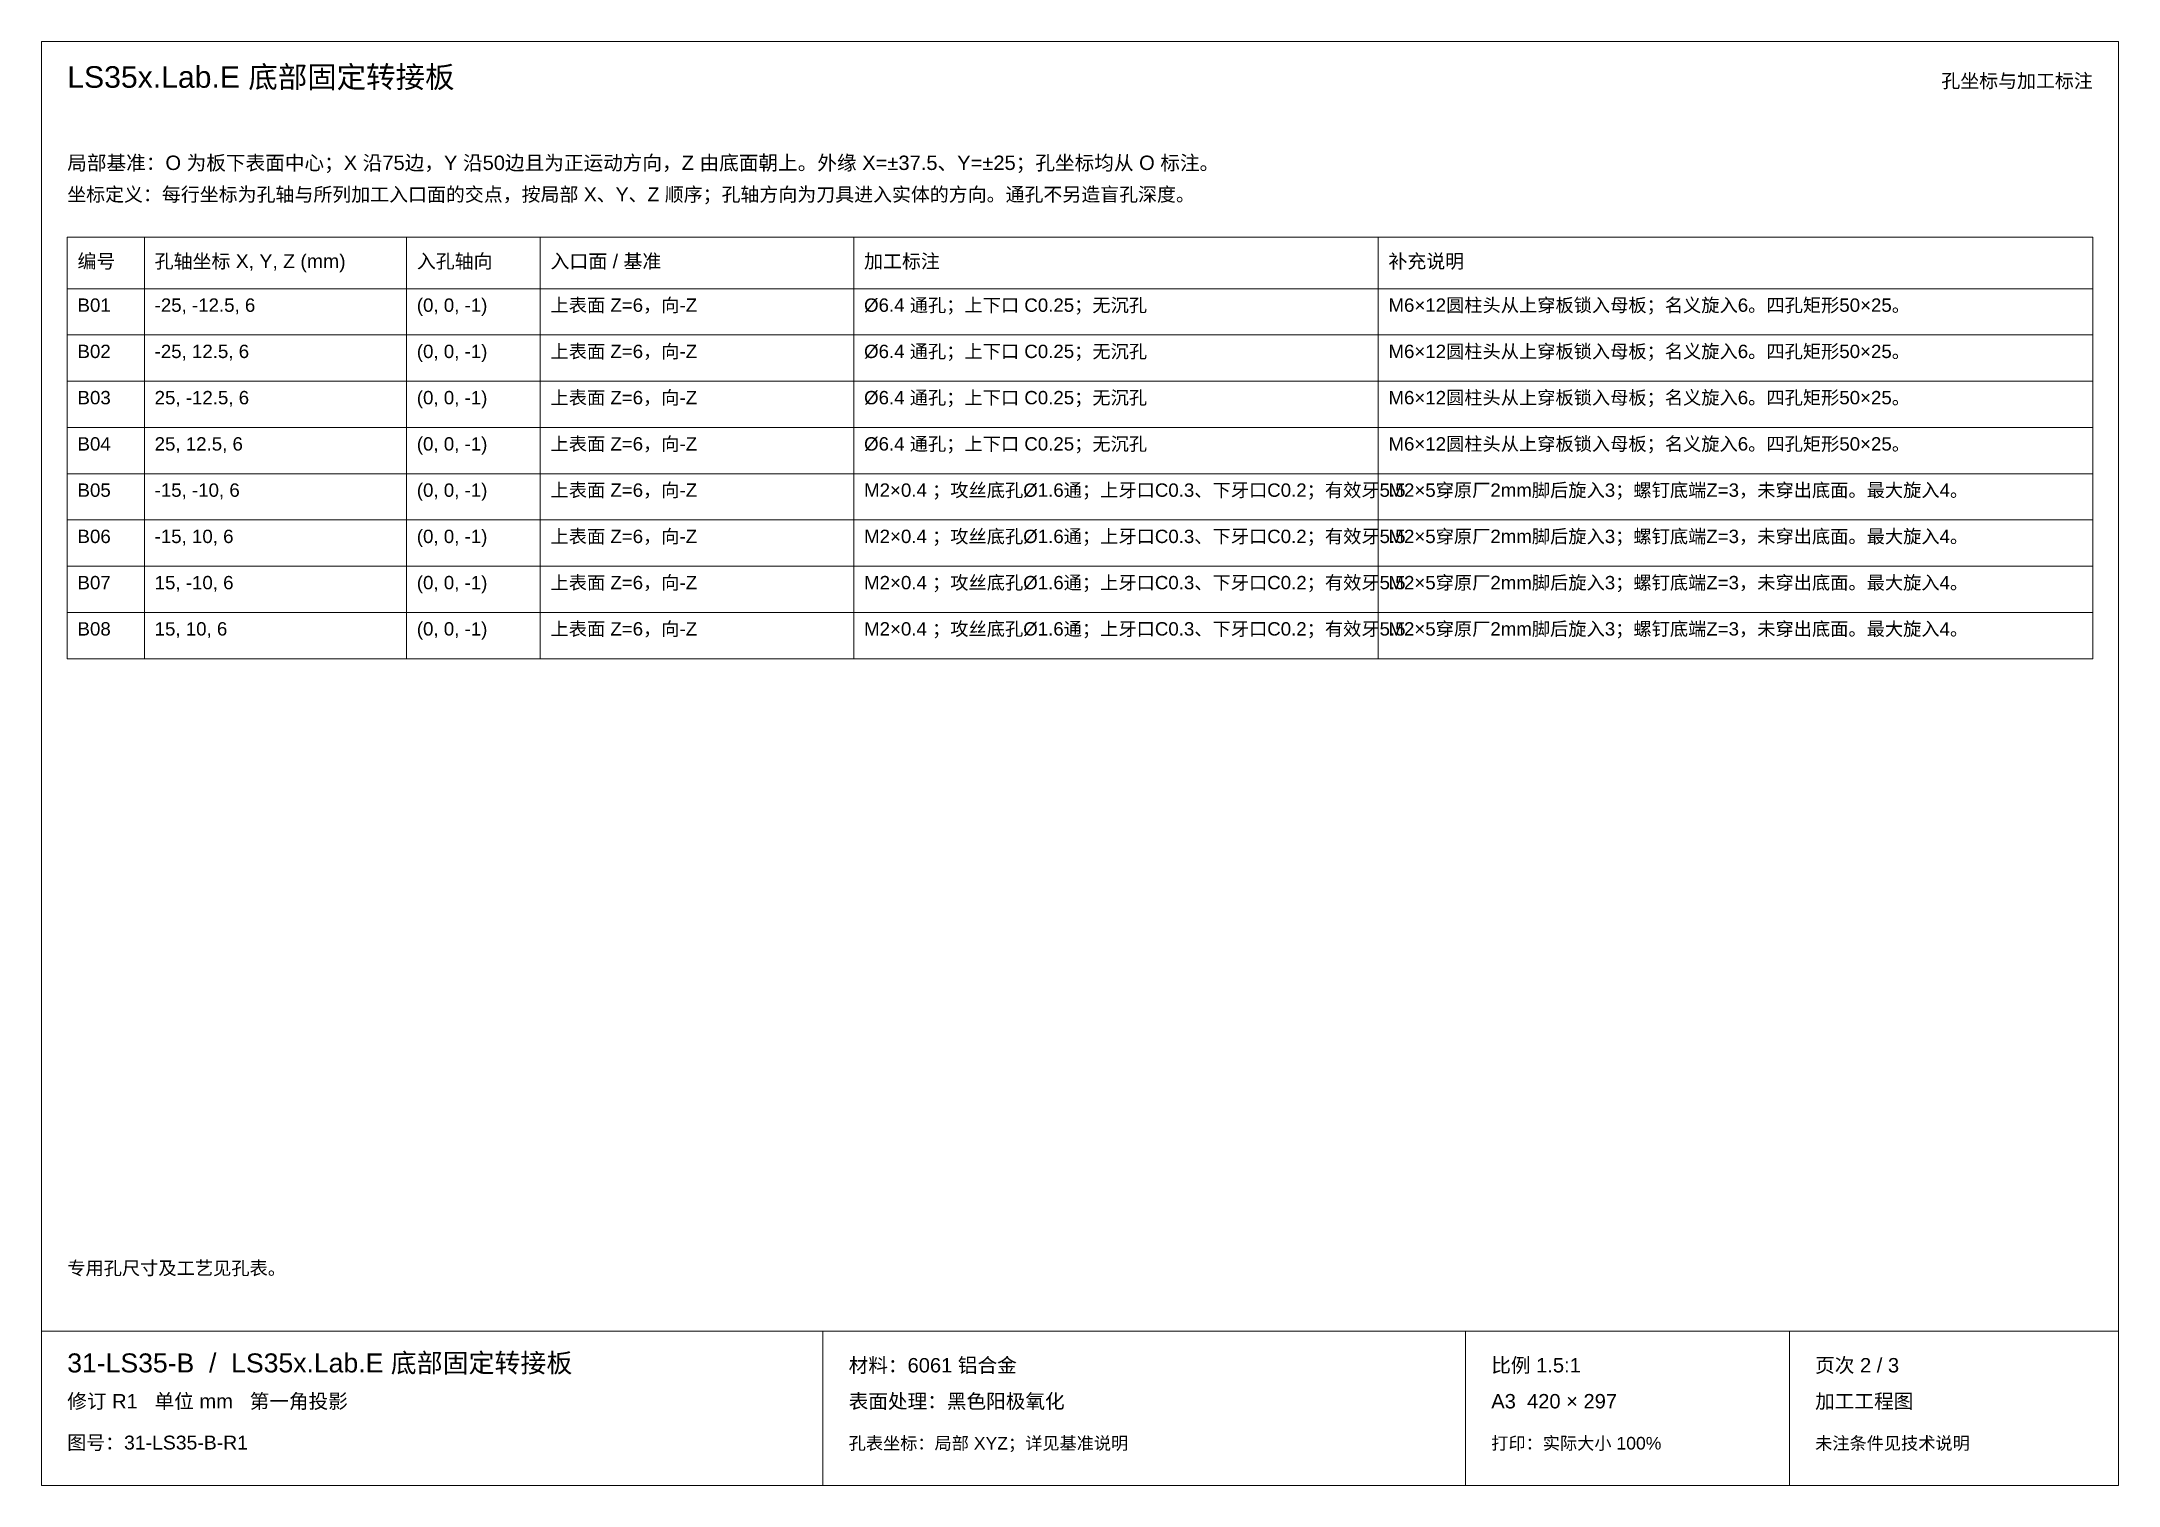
# Paper-space layout '02_孔表及加工说明' of a CAD drawing. Header units: millimetres. Extents: x 8 to 412, y 8 to 289.
import ezdxf
from ezdxf.enums import TextEntityAlignment as Align

# ---------------------------------------------------------------- set-up
doc = ezdxf.new("R2010")
doc.units = ezdxf.units.MM
doc.header["$LTSCALE"] = 0.666667
doc.layers.add('ANNOTATIONS', color=7, linetype='CONTINUOUS', lineweight=18)
doc.styles.add('CJK', font='Arial Unicode.ttf')

psp = doc.layouts.new('02_孔表及加工说明')

# ---------------------------------------------------------------- linework, layer by layer
at = {"layer": 'ANNOTATIONS'}
for p, q in [((412, 289), (8, 289)), ((8, 289), (8, 8)), ((412, 8), (412, 289)), ((28, 250.9), (13, 250.9)), ((13, 250.9), (13, 240.9)), ((28, 240.9), (28, 250.9)), ((79, 250.9), (28, 250.9)), ((28, 250.9), (28, 240.9)), ((79, 240.9), (79, 250.9)), ((105, 250.9), (79, 250.9)), ((79, 250.9), (79, 240.9)), ((105, 240.9), (105, 250.9)), ((166, 250.9), (105, 250.9)), ((105, 250.9), (105, 240.9)), ((166, 240.9), (166, 250.9)), ((268, 250.9), (166, 250.9)), ((166, 250.9), (166, 240.9)), ((268, 240.9), (268, 250.9)), ((407, 250.9), (268, 250.9)), ((268, 250.9), (268, 240.9)), ((407, 240.9), (407, 250.9)), ((13, 240.9), (28, 240.9)), ((28, 240.9), (13, 240.9)), ((13, 240.9), (13, 231.9)), ((28, 240.9), (79, 240.9)), ((28, 231.9), (28, 240.9)), ((79, 240.9), (28, 240.9)), ((28, 240.9), (28, 231.9)), ((79, 240.9), (105, 240.9)), ((79, 231.9), (79, 240.9)), ((105, 240.9), (79, 240.9)), ((79, 240.9), (79, 231.9)), ((105, 240.9), (166, 240.9)), ((105, 231.9), (105, 240.9)), ((166, 240.9), (105, 240.9)), ((105, 240.9), (105, 231.9)), ((166, 240.9), (268, 240.9)), ((166, 231.9), (166, 240.9)), ((268, 240.9), (166, 240.9)), ((166, 240.9), (166, 231.9)), ((268, 240.9), (407, 240.9)), ((268, 231.9), (268, 240.9)), ((407, 240.9), (268, 240.9)), ((268, 240.9), (268, 231.9)), ((407, 231.9), (407, 240.9)), ((13, 231.9), (28, 231.9)), ((28, 231.9), (13, 231.9)), ((13, 231.9), (13, 222.9)), ((28, 231.9), (79, 231.9)), ((28, 222.9), (28, 231.9)), ((79, 231.9), (28, 231.9)), ((28, 231.9), (28, 222.9)), ((79, 231.9), (105, 231.9)), ((79, 222.9), (79, 231.9)), ((105, 231.9), (79, 231.9)), ((79, 231.9), (79, 222.9)), ((105, 231.9), (166, 231.9)), ((105, 222.9), (105, 231.9)), ((166, 231.9), (105, 231.9)), ((105, 231.9), (105, 222.9)), ((166, 231.9), (268, 231.9)), ((166, 222.9), (166, 231.9)), ((268, 231.9), (166, 231.9)), ((166, 231.9), (166, 222.9)), ((268, 231.9), (407, 231.9)), ((268, 222.9), (268, 231.9)), ((407, 231.9), (268, 231.9)), ((268, 231.9), (268, 222.9)), ((407, 222.9), (407, 231.9)), ((13, 222.9), (28, 222.9)), ((28, 222.9), (13, 222.9)), ((13, 222.9), (13, 213.9)), ((28, 222.9), (79, 222.9)), ((28, 213.9), (28, 222.9)), ((79, 222.9), (28, 222.9)), ((28, 222.9), (28, 213.9)), ((79, 222.9), (105, 222.9)), ((79, 213.9), (79, 222.9)), ((105, 222.9), (79, 222.9)), ((79, 222.9), (79, 213.9)), ((105, 222.9), (166, 222.9)), ((105, 213.9), (105, 222.9)), ((166, 222.9), (105, 222.9)), ((105, 222.9), (105, 213.9)), ((166, 222.9), (268, 222.9)), ((166, 213.9), (166, 222.9)), ((268, 222.9), (166, 222.9)), ((166, 222.9), (166, 213.9)), ((268, 222.9), (407, 222.9)), ((268, 213.9), (268, 222.9)), ((407, 222.9), (268, 222.9)), ((268, 222.9), (268, 213.9)), ((407, 213.9), (407, 222.9)), ((13, 213.9), (28, 213.9)), ((28, 213.9), (13, 213.9)), ((13, 213.9), (13, 204.9)), ((28, 213.9), (79, 213.9)), ((28, 204.9), (28, 213.9)), ((79, 213.9), (28, 213.9)), ((28, 213.9), (28, 204.9)), ((79, 213.9), (105, 213.9)), ((79, 204.9), (79, 213.9)), ((105, 213.9), (79, 213.9)), ((79, 213.9), (79, 204.9)), ((105, 213.9), (166, 213.9)), ((105, 204.9), (105, 213.9)), ((166, 213.9), (105, 213.9)), ((105, 213.9), (105, 204.9)), ((166, 213.9), (268, 213.9)), ((166, 204.9), (166, 213.9)), ((268, 213.9), (166, 213.9)), ((166, 213.9), (166, 204.9)), ((268, 213.9), (407, 213.9)), ((268, 204.9), (268, 213.9)), ((407, 213.9), (268, 213.9)), ((268, 213.9), (268, 204.9)), ((407, 204.9), (407, 213.9)), ((13, 204.9), (28, 204.9)), ((28, 204.9), (13, 204.9)), ((13, 204.9), (13, 195.9)), ((28, 204.9), (79, 204.9)), ((28, 195.9), (28, 204.9)), ((79, 204.9), (28, 204.9)), ((28, 204.9), (28, 195.9)), ((79, 204.9), (105, 204.9)), ((79, 195.9), (79, 204.9)), ((105, 204.9), (79, 204.9)), ((79, 204.9), (79, 195.9)), ((105, 204.9), (166, 204.9)), ((105, 195.9), (105, 204.9)), ((166, 204.9), (105, 204.9)), ((105, 204.9), (105, 195.9)), ((166, 204.9), (268, 204.9)), ((166, 195.9), (166, 204.9)), ((268, 204.9), (166, 204.9)), ((166, 204.9), (166, 195.9)), ((268, 204.9), (407, 204.9)), ((268, 195.9), (268, 204.9)), ((407, 204.9), (268, 204.9)), ((268, 204.9), (268, 195.9)), ((407, 195.9), (407, 204.9)), ((13, 195.9), (28, 195.9)), ((28, 195.9), (13, 195.9)), ((13, 195.9), (13, 186.9)), ((28, 195.9), (79, 195.9)), ((28, 186.9), (28, 195.9)), ((79, 195.9), (28, 195.9)), ((28, 195.9), (28, 186.9)), ((79, 195.9), (105, 195.9)), ((79, 186.9), (79, 195.9)), ((105, 195.9), (79, 195.9)), ((79, 195.9), (79, 186.9)), ((105, 195.9), (166, 195.9)), ((105, 186.9), (105, 195.9)), ((166, 195.9), (105, 195.9)), ((105, 195.9), (105, 186.9)), ((166, 195.9), (268, 195.9)), ((166, 186.9), (166, 195.9)), ((268, 195.9), (166, 195.9)), ((166, 195.9), (166, 186.9)), ((268, 195.9), (407, 195.9)), ((268, 186.9), (268, 195.9)), ((407, 195.9), (268, 195.9)), ((268, 195.9), (268, 186.9)), ((407, 186.9), (407, 195.9)), ((13, 186.9), (28, 186.9)), ((28, 186.9), (13, 186.9)), ((13, 186.9), (13, 177.9)), ((28, 186.9), (79, 186.9)), ((28, 177.9), (28, 186.9)), ((79, 186.9), (28, 186.9)), ((28, 186.9), (28, 177.9)), ((79, 186.9), (105, 186.9)), ((79, 177.9), (79, 186.9)), ((105, 186.9), (79, 186.9)), ((79, 186.9), (79, 177.9)), ((105, 186.9), (166, 186.9)), ((105, 177.9), (105, 186.9)), ((166, 186.9), (105, 186.9)), ((105, 186.9), (105, 177.9)), ((166, 186.9), (268, 186.9)), ((166, 177.9), (166, 186.9)), ((268, 186.9), (166, 186.9)), ((166, 186.9), (166, 177.9)), ((268, 186.9), (407, 186.9)), ((268, 177.9), (268, 186.9)), ((407, 186.9), (268, 186.9)), ((268, 186.9), (268, 177.9)), ((407, 177.9), (407, 186.9)), ((13, 177.9), (28, 177.9)), ((28, 177.9), (13, 177.9)), ((13, 177.9), (13, 168.9)), ((28, 177.9), (79, 177.9)), ((28, 168.9), (28, 177.9)), ((79, 177.9), (28, 177.9)), ((28, 177.9), (28, 168.9)), ((79, 177.9), (105, 177.9)), ((79, 168.9), (79, 177.9)), ((105, 177.9), (79, 177.9)), ((79, 177.9), (79, 168.9)), ((105, 177.9), (166, 177.9)), ((105, 168.9), (105, 177.9)), ((166, 177.9), (105, 177.9)), ((105, 177.9), (105, 168.9)), ((166, 177.9), (268, 177.9)), ((166, 168.9), (166, 177.9)), ((268, 177.9), (166, 177.9)), ((166, 177.9), (166, 168.9)), ((268, 177.9), (407, 177.9)), ((268, 168.9), (268, 177.9)), ((407, 177.9), (268, 177.9)), ((268, 177.9), (268, 168.9)), ((407, 168.9), (407, 177.9)), ((13, 168.9), (28, 168.9)), ((28, 168.9), (79, 168.9)), ((79, 168.9), (105, 168.9)), ((105, 168.9), (166, 168.9)), ((166, 168.9), (268, 168.9)), ((268, 168.9), (407, 168.9)), ((8, 38), (412, 38)), ((160, 8), (160, 38)), ((285, 8), (285, 38)), ((348, 8), (348, 38)), ((8, 8), (412, 8))]:
    psp.add_line(p, q, dxfattribs=at)

# ---------------------------------------------------------------- texts
at = {"layer": 'ANNOTATIONS', "style": 'CJK'}
for s, height, p in [('LS35x.Lab.E 底部固定转接板', 4.2, (13, 280)), ('局部基准：O 为板下表面中心；X 沿75边，Y 沿50边且为正运动方向，Z 由底面朝上。外缘 X=±37.5、Y=±25；孔坐标均从 O 标注。', 2.8, (13, 264)), ('坐标定义：每行坐标为孔轴与所列加工入口面的交点，按局部 X、Y、Z 顺序；孔轴方向为刀具进入实体的方向。通孔不另造盲孔深度。', 2.7, (13, 257.9)), ('编号', 2.7, (15, 244.9)), ('孔轴坐标 X, Y, Z (mm)', 2.7, (30, 244.9)), ('入孔轴向', 2.7, (81, 244.9)), ('入口面 / 基准', 2.7, (107, 244.9)), ('加工标注', 2.7, (168, 244.9)), ('补充说明', 2.7, (270, 244.9)), ('B01', 2.6, (15, 236.4)), ('-25, -12.5, 6', 2.6, (30, 236.4)), ('(0, 0, -1)', 2.6, (81, 236.4)), ('上表面 Z=6，向-Z', 2.6, (107, 236.4)), ('Ø6.4 通孔；上下口 C0.25；无沉孔', 2.6, (168, 236.4)), ('M6×12圆柱头从上穿板锁入母板；名义旋入6。四孔矩形50×25。', 2.6, (270, 236.4)), ('上表面 Z=6，向-Z', 2.6, (107, 227.4)), ('Ø6.4 通孔；上下口 C0.25；无沉孔', 2.6, (168, 227.4)), ('M6×12圆柱头从上穿板锁入母板；名义旋入6。四孔矩形50×25。', 2.6, (270, 227.4)), ('B02', 2.6, (15, 227.4)), ('-25, 12.5, 6', 2.6, (30, 227.4)), ('(0, 0, -1)', 2.6, (81, 227.4)), ('B03', 2.6, (15, 218.4)), ('25, -12.5, 6', 2.6, (30, 218.4)), ('(0, 0, -1)', 2.6, (81, 218.4)), ('上表面 Z=6，向-Z', 2.6, (107, 218.4)), ('Ø6.4 通孔；上下口 C0.25；无沉孔', 2.6, (168, 218.4)), ('M6×12圆柱头从上穿板锁入母板；名义旋入6。四孔矩形50×25。', 2.6, (270, 218.4)), ('B04', 2.6, (15, 209.4)), ('25, 12.5, 6', 2.6, (30, 209.4)), ('(0, 0, -1)', 2.6, (81, 209.4)), ('上表面 Z=6，向-Z', 2.6, (107, 209.4)), ('Ø6.4 通孔；上下口 C0.25；无沉孔', 2.6, (168, 209.4)), ('M6×12圆柱头从上穿板锁入母板；名义旋入6。四孔矩形50×25。', 2.6, (270, 209.4)), ('B05', 2.6, (15, 200.4)), ('-15, -10, 6', 2.6, (30, 200.4)), ('(0, 0, -1)', 2.6, (81, 200.4)), ('上表面 Z=6，向-Z', 2.6, (107, 200.4)), ('M2×0.4 ；攻丝底孔Ø1.6通；上牙口C0.3、下牙口C0.2；有效牙5.5', 2.6, (168, 200.4)), ('M2×5穿原厂2mm脚后旋入3；螺钉底端Z=3，未穿出底面。最大旋入4。', 2.6, (270, 200.4)), ('B06', 2.6, (15, 191.4)), ('-15, 10, 6', 2.6, (30, 191.4)), ('(0, 0, -1)', 2.6, (81, 191.4)), ('上表面 Z=6，向-Z', 2.6, (107, 191.4)), ('M2×0.4 ；攻丝底孔Ø1.6通；上牙口C0.3、下牙口C0.2；有效牙5.5', 2.6, (168, 191.4)), ('M2×5穿原厂2mm脚后旋入3；螺钉底端Z=3，未穿出底面。最大旋入4。', 2.6, (270, 191.4)), ('B07', 2.6, (15, 182.4)), ('15, -10, 6', 2.6, (30, 182.4)), ('(0, 0, -1)', 2.6, (81, 182.4)), ('上表面 Z=6，向-Z', 2.6, (107, 182.4)), ('M2×0.4 ；攻丝底孔Ø1.6通；上牙口C0.3、下牙口C0.2；有效牙5.5', 2.6, (168, 182.4)), ('M2×5穿原厂2mm脚后旋入3；螺钉底端Z=3，未穿出底面。最大旋入4。', 2.6, (270, 182.4)), ('B08', 2.6, (15, 173.4)), ('15, 10, 6', 2.6, (30, 173.4)), ('(0, 0, -1)', 2.6, (81, 173.4)), ('上表面 Z=6，向-Z', 2.6, (107, 173.4)), ('M2×0.4 ；攻丝底孔Ø1.6通；上牙口C0.3、下牙口C0.2；有效牙5.5', 2.6, (168, 173.4)), ('M2×5穿原厂2mm脚后旋入3；螺钉底端Z=3，未穿出底面。最大旋入4。', 2.6, (270, 173.4)), ('专用孔尺寸及工艺见孔表。', 2.6, (13, 49)), ('31-LS35-B  /  LS35x.Lab.E 底部固定转接板', 3.7, (13, 30)), ('材料：6061 铝合金', 2.8, (165, 30)), ('比例 1.5:1', 2.8, (290, 30)), ('页次 2 / 3', 2.8, (353, 30)), ('修订 R1   单位 mm   第一角投影', 2.8, (13, 23)), ('表面处理：黑色阳极氧化', 2.8, (165, 23)), ('A3  420 × 297', 2.8, (290, 23)), ('加工工程图', 2.8, (353, 23)), ('图号：31-LS35-B-R1', 2.7, (13, 15)), ('孔表坐标：局部 XYZ；详见基准说明', 2.45, (165, 15)), ('打印：实际大小 100%', 2.45, (290, 15)), ('未注条件见技术说明', 2.45, (353, 15))]:
    psp.add_text(s, height=height, dxfattribs=at).set_placement(p)
psp.add_text('孔坐标与加工标注', height=2.7, dxfattribs=at).set_placement((407, 280), align=Align.RIGHT)

doc.saveas('drawing.dxf')
